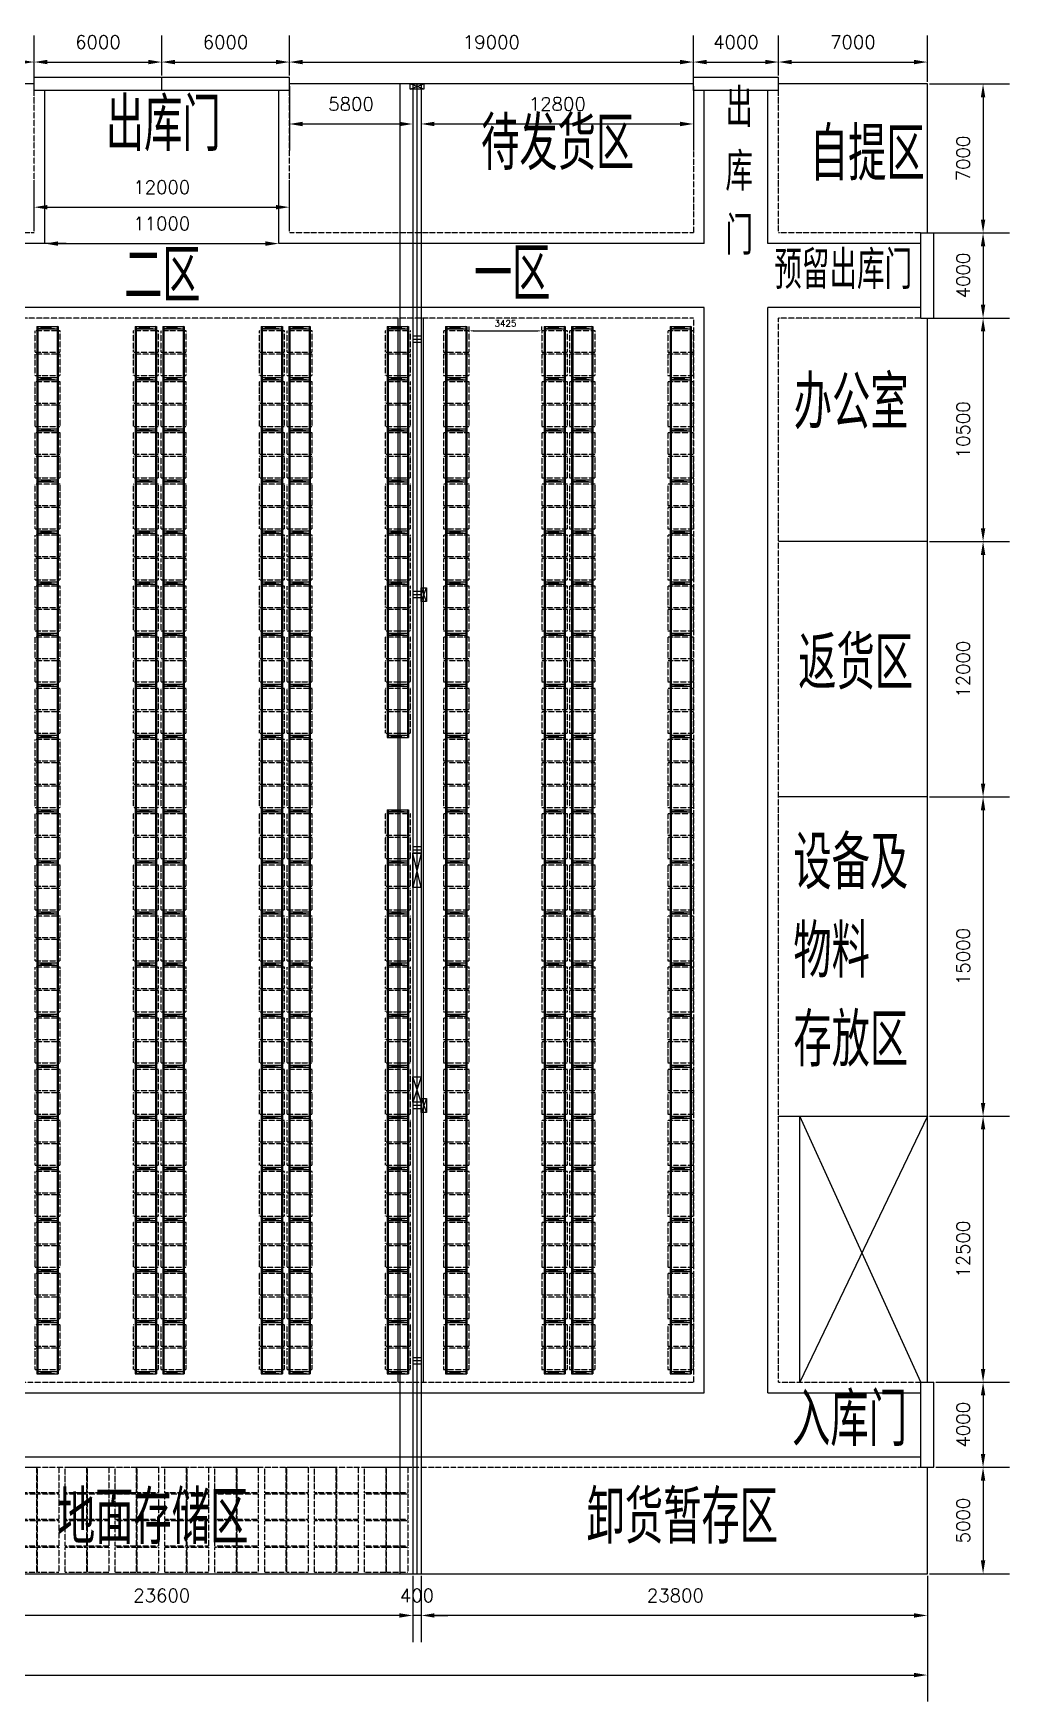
# Model space of a CAD drawing. Header units: millimetres. Extents: x 6622 to 532820, y 3370 to 359312.
# Drawn here: x 111822 to 157730, y 253030 to 331418 of the extents above; entities that cross this region are included whole.
import ezdxf

# ---------------------------------------------------------------- set-up
doc = ezdxf.new("R2010")
doc.units = ezdxf.units.MM
doc.linetypes.add('ACAD_ISO03W100', pattern=[30, 12, -18])
doc.styles.get("Standard").update_dxf_attribs({"font": 'txt', "bigfont": 'gbcbig.shx'})
doc.dimstyles.new('ISO-25', dxfattribs={"dimtxt": 625, "dimasz": 625, "dimexe": 1250, "dimexo": 100, "dimgap": 625, "dimtad": 1, "dimtxsty": 'Standard', "dimcen": 2.5, "dimadec": 0, "dimazin": 0, "dimtfac": 1, "dimtmove": 0, "dimatfit": 3, "dimfxl": 1, "dimarcsym": 0})
doc.dimstyles.new('副本 ISO-25', dxfattribs={"dimtxt": 300, "dimasz": 200, "dimexe": 200, "dimexo": 25, "dimgap": 200, "dimtad": 1, "dimtxsty": 'Standard', "dimcen": 2.5, "dimadec": 0, "dimazin": 0, "dimtfac": 1, "dimtmove": 0, "dimatfit": 3, "dimfxl": 1, "dimarcsym": 0})

# ---------------------------------------------------------------- blocks, each defined once
blk = doc.blocks.new('*D208')
at = {"color": 0, "lineweight": -2, "transparency": 16777216}
for p, q in [((112360, 321640), (112360, 322790)), ((123360, 321640), (123360, 322790)), ((112985, 321540), (122735, 321540))]:
    blk.add_line(p, q, dxfattribs=at)
at = {"color": 0, "transparency": 16777216}
for points in [[(112985, 321644), (112985, 321436), (112360, 321540)], [(122735, 321644), (122735, 321436), (123360, 321540)]]:
    blk.add_solid(points, dxfattribs=at)
at = {"layer": 'Defpoints', "color": 0, "transparency": 16777216}
for p in [(112360, 321540), (123360, 321540), (123360, 321540)]:
    blk.add_point(p, dxfattribs=at)
at = {"color": 0, "transparency": 16777216, "insert": (117860, 322478), "char_height": 625, "attachment_point": 5}
blk.add_mtext('11000', dxfattribs=at)
blk = doc.blocks.new('*D209')
at = {"color": 0, "lineweight": -2, "transparency": 16777216}
for p, q in [((111860, 322140), (111860, 324500)), ((123860, 322140), (123860, 324500)), ((112485, 323250), (123235, 323250))]:
    blk.add_line(p, q, dxfattribs=at)
at = {"color": 0, "transparency": 16777216}
for points in [[(112485, 323354), (112485, 323146), (111860, 323250)], [(123235, 323354), (123235, 323146), (123860, 323250)]]:
    blk.add_solid(points, dxfattribs=at)
at = {"layer": 'Defpoints', "color": 0, "transparency": 16777216}
for p in [(123860, 323250), (111860, 322040), (123860, 322040)]:
    blk.add_point(p, dxfattribs=at)
at = {"color": 0, "transparency": 16777216, "insert": (117860, 324188), "char_height": 625, "attachment_point": 5}
blk.add_mtext('12000', dxfattribs=at)
blk = doc.blocks.new('*D218')
at = {"color": 0, "lineweight": -2, "transparency": 16777216}
for p, q in [((106060, 329140), (106060, 331320)), ((111860, 329140), (111860, 331320)), ((106685, 330070), (111235, 330070))]:
    blk.add_line(p, q, dxfattribs=at)
at = {"color": 0, "transparency": 16777216}
for points in [[(106685, 330174), (106685, 329966), (106060, 330070)], [(111235, 330174), (111235, 329966), (111860, 330070)]]:
    blk.add_solid(points, dxfattribs=at)
at = {"layer": 'Defpoints', "color": 0, "transparency": 16777216}
for p in [(111860, 330070), (106060, 329040), (111860, 329040)]:
    blk.add_point(p, dxfattribs=at)
at = {"color": 0, "transparency": 16777216, "insert": (108960, 331008), "char_height": 625, "attachment_point": 5}
blk.add_mtext('5800', dxfattribs=at)
blk = doc.blocks.new('*D219')
at = {"color": 0, "lineweight": -2, "transparency": 16777216}
for p, q in [((111860, 329440), (111860, 331320)), ((117860, 329440), (117860, 331320)), ((112485, 330070), (117235, 330070))]:
    blk.add_line(p, q, dxfattribs=at)
at = {"color": 0, "transparency": 16777216}
for points in [[(112485, 330174), (112485, 329966), (111860, 330070)], [(117235, 330174), (117235, 329966), (117860, 330070)]]:
    blk.add_solid(points, dxfattribs=at)
at = {"layer": 'Defpoints', "color": 0, "transparency": 16777216}
for p in [(117860, 330070), (111860, 329340), (117860, 329340)]:
    blk.add_point(p, dxfattribs=at)
at = {"color": 0, "transparency": 16777216, "insert": (114860, 331008), "char_height": 625, "attachment_point": 5}
blk.add_mtext('6000', dxfattribs=at)
blk = doc.blocks.new('*D220')
at = {"color": 0, "lineweight": -2, "transparency": 16777216}
for p, q in [((117860, 329440), (117860, 331320)), ((123860, 329440), (123860, 331320)), ((118485, 330070), (123235, 330070))]:
    blk.add_line(p, q, dxfattribs=at)
at = {"color": 0, "transparency": 16777216}
for points in [[(118485, 330174), (118485, 329966), (117860, 330070)], [(123235, 330174), (123235, 329966), (123860, 330070)]]:
    blk.add_solid(points, dxfattribs=at)
at = {"layer": 'Defpoints', "color": 0, "transparency": 16777216}
for p in [(123860, 330070), (117860, 329340), (123860, 329340)]:
    blk.add_point(p, dxfattribs=at)
at = {"color": 0, "transparency": 16777216, "insert": (120860, 331008), "char_height": 625, "attachment_point": 5}
blk.add_mtext('6000', dxfattribs=at)
blk = doc.blocks.new('*D221')
at = {"color": 0, "lineweight": -2, "transparency": 16777216}
for p, q in [((123860, 329440), (123860, 331320)), ((142860, 329140), (142860, 331320)), ((124485, 330070), (142235, 330070))]:
    blk.add_line(p, q, dxfattribs=at)
at = {"color": 0, "transparency": 16777216}
for points in [[(124485, 330174), (124485, 329966), (123860, 330070)], [(142235, 330174), (142235, 329966), (142860, 330070)]]:
    blk.add_solid(points, dxfattribs=at)
at = {"layer": 'Defpoints', "color": 0, "transparency": 16777216}
for p in [(142860, 330070), (123860, 329340), (142860, 329040)]:
    blk.add_point(p, dxfattribs=at)
at = {"color": 0, "transparency": 16777216, "insert": (133360, 331008), "char_height": 625, "attachment_point": 5}
blk.add_mtext('19000', dxfattribs=at)
blk = doc.blocks.new('*D222')
at = {"color": 0, "lineweight": -2, "transparency": 16777216}
for p, q in [((123860, 328940), (123860, 325910)), ((129660, 328940), (129660, 325910)), ((124485, 327160), (129035, 327160))]:
    blk.add_line(p, q, dxfattribs=at)
at = {"color": 0, "transparency": 16777216}
for points in [[(124485, 327264), (124485, 327056), (123860, 327160)], [(129035, 327264), (129035, 327056), (129660, 327160)]]:
    blk.add_solid(points, dxfattribs=at)
at = {"layer": 'Defpoints', "color": 0, "transparency": 16777216}
for p in [(123860, 329040), (129660, 329040), (129660, 327160)]:
    blk.add_point(p, dxfattribs=at)
at = {"color": 0, "transparency": 16777216, "insert": (126760, 328098), "char_height": 625, "attachment_point": 5}
blk.add_mtext('5800', dxfattribs=at)
blk = doc.blocks.new('*D223')
at = {"color": 0, "lineweight": -2, "transparency": 16777216}
for p, q in [((130060, 328940), (130060, 325910)), ((142860, 328940), (142860, 325910)), ((130685, 327160), (142235, 327160))]:
    blk.add_line(p, q, dxfattribs=at)
at = {"color": 0, "transparency": 16777216}
for points in [[(130685, 327264), (130685, 327056), (130060, 327160)], [(142235, 327264), (142235, 327056), (142860, 327160)]]:
    blk.add_solid(points, dxfattribs=at)
at = {"layer": 'Defpoints', "color": 0, "transparency": 16777216}
for p in [(130060, 329040), (142860, 329040), (142860, 327160)]:
    blk.add_point(p, dxfattribs=at)
at = {"color": 0, "transparency": 16777216, "insert": (136460, 328098), "char_height": 625, "attachment_point": 5}
blk.add_mtext('12800', dxfattribs=at)
blk = doc.blocks.new('*D224')
at = {"color": 0, "lineweight": -2, "transparency": 16777216}
for p, q in [((142860, 329440), (142860, 331320)), ((146860, 329440), (146860, 331320)), ((143485, 330070), (146235, 330070))]:
    blk.add_line(p, q, dxfattribs=at)
at = {"color": 0, "transparency": 16777216}
for points in [[(143485, 330174), (143485, 329966), (142860, 330070)], [(146235, 330174), (146235, 329966), (146860, 330070)]]:
    blk.add_solid(points, dxfattribs=at)
at = {"layer": 'Defpoints', "color": 0, "transparency": 16777216}
for p in [(146860, 330070), (142860, 329340), (146860, 329340)]:
    blk.add_point(p, dxfattribs=at)
at = {"color": 0, "transparency": 16777216, "insert": (144860, 331008), "char_height": 625, "attachment_point": 5}
blk.add_mtext('4000', dxfattribs=at)
blk = doc.blocks.new('*D225')
at = {"color": 0, "lineweight": -2, "transparency": 16777216}
for p, q in [((146860, 329440), (146860, 331320)), ((153860, 329140), (153860, 331320)), ((147485, 330070), (153235, 330070))]:
    blk.add_line(p, q, dxfattribs=at)
at = {"color": 0, "transparency": 16777216}
for points in [[(147485, 330174), (147485, 329966), (146860, 330070)], [(153235, 330174), (153235, 329966), (153860, 330070)]]:
    blk.add_solid(points, dxfattribs=at)
at = {"layer": 'Defpoints', "color": 0, "transparency": 16777216}
for p in [(153860, 330070), (146860, 329340), (153860, 329040)]:
    blk.add_point(p, dxfattribs=at)
at = {"color": 0, "transparency": 16777216, "insert": (150360, 331008), "char_height": 625, "attachment_point": 5}
blk.add_mtext('7000', dxfattribs=at)
blk = doc.blocks.new('*D226')
at = {"color": 0, "lineweight": -2, "transparency": 16777216}
for p, q in [((153960, 329040), (157730, 329040)), ((156480, 328415), (156480, 322665)), ((153960, 322040), (157730, 322040))]:
    blk.add_line(p, q, dxfattribs=at)
at = {"color": 0, "transparency": 16777216}
for points in [[(156376, 328415), (156584, 328415), (156480, 329040)], [(156376, 322665), (156584, 322665), (156480, 322040)]]:
    blk.add_solid(points, dxfattribs=at)
at = {"layer": 'Defpoints', "color": 0, "transparency": 16777216}
for p in [(153860, 329040), (153860, 322040), (156480, 322040)]:
    blk.add_point(p, dxfattribs=at)
at = {"color": 0, "transparency": 16777216, "insert": (155542, 325540), "char_height": 625, "attachment_point": 5, "rotation": 90}
blk.add_mtext('7000', dxfattribs=at)
blk = doc.blocks.new('*D227')
at = {"color": 0, "lineweight": -2, "transparency": 16777216}
for p, q in [((154260, 322040), (157730, 322040)), ((156480, 321415), (156480, 318665)), ((154260, 318040), (157730, 318040))]:
    blk.add_line(p, q, dxfattribs=at)
at = {"color": 0, "transparency": 16777216}
for points in [[(156376, 321415), (156584, 321415), (156480, 322040)], [(156376, 318665), (156584, 318665), (156480, 318040)]]:
    blk.add_solid(points, dxfattribs=at)
at = {"layer": 'Defpoints', "color": 0, "transparency": 16777216}
for p in [(154160, 322040), (154160, 318040), (156480, 318040)]:
    blk.add_point(p, dxfattribs=at)
at = {"color": 0, "transparency": 16777216, "insert": (155542, 320040), "char_height": 625, "attachment_point": 5, "rotation": 90}
blk.add_mtext('4000', dxfattribs=at)
blk = doc.blocks.new('*D228')
at = {"color": 0, "lineweight": -2, "transparency": 16777216}
for p, q in [((153960, 318040), (157730, 318040)), ((156480, 317415), (156480, 308165)), ((153960, 307540), (157730, 307540))]:
    blk.add_line(p, q, dxfattribs=at)
at = {"color": 0, "transparency": 16777216}
for points in [[(156376, 317415), (156584, 317415), (156480, 318040)], [(156376, 308165), (156584, 308165), (156480, 307540)]]:
    blk.add_solid(points, dxfattribs=at)
at = {"layer": 'Defpoints', "color": 0, "transparency": 16777216}
for p in [(153860, 318040), (153860, 307540), (156480, 307540)]:
    blk.add_point(p, dxfattribs=at)
at = {"color": 0, "transparency": 16777216, "insert": (155542, 312790), "char_height": 625, "attachment_point": 5, "rotation": 90}
blk.add_mtext('10500', dxfattribs=at)
blk = doc.blocks.new('*D229')
at = {"color": 0, "lineweight": -2, "transparency": 16777216}
for p, q in [((153960, 307540), (157730, 307540)), ((156480, 306915), (156480, 296165)), ((153960, 295540), (157730, 295540))]:
    blk.add_line(p, q, dxfattribs=at)
at = {"color": 0, "transparency": 16777216}
for points in [[(156376, 306915), (156584, 306915), (156480, 307540)], [(156376, 296165), (156584, 296165), (156480, 295540)]]:
    blk.add_solid(points, dxfattribs=at)
at = {"layer": 'Defpoints', "color": 0, "transparency": 16777216}
for p in [(153860, 307540), (153860, 295540), (156480, 295540)]:
    blk.add_point(p, dxfattribs=at)
at = {"color": 0, "transparency": 16777216, "insert": (155542, 301540), "char_height": 625, "attachment_point": 5, "rotation": 90}
blk.add_mtext('12000', dxfattribs=at)
blk = doc.blocks.new('*D230')
at = {"color": 0, "lineweight": -2, "transparency": 16777216}
for p, q in [((153960, 295540), (157730, 295540)), ((156480, 294915), (156480, 281165)), ((153960, 280540), (157730, 280540))]:
    blk.add_line(p, q, dxfattribs=at)
at = {"color": 0, "transparency": 16777216}
for points in [[(156376, 294915), (156584, 294915), (156480, 295540)], [(156376, 281165), (156584, 281165), (156480, 280540)]]:
    blk.add_solid(points, dxfattribs=at)
at = {"layer": 'Defpoints', "color": 0, "transparency": 16777216}
for p in [(153860, 295540), (153860, 280540), (156480, 280540)]:
    blk.add_point(p, dxfattribs=at)
at = {"color": 0, "transparency": 16777216, "insert": (155542, 288040), "char_height": 625, "attachment_point": 5, "rotation": 90}
blk.add_mtext('15000', dxfattribs=at)
blk = doc.blocks.new('*D231')
at = {"color": 0, "lineweight": -2, "transparency": 16777216}
for p, q in [((153960, 280540), (157730, 280540)), ((156480, 279915), (156480, 268665)), ((154260, 268040), (157730, 268040))]:
    blk.add_line(p, q, dxfattribs=at)
at = {"color": 0, "transparency": 16777216}
for points in [[(156376, 279915), (156584, 279915), (156480, 280540)], [(156376, 268665), (156584, 268665), (156480, 268040)]]:
    blk.add_solid(points, dxfattribs=at)
at = {"layer": 'Defpoints', "color": 0, "transparency": 16777216}
for p in [(153860, 280540), (154160, 268040), (156480, 268040)]:
    blk.add_point(p, dxfattribs=at)
at = {"color": 0, "transparency": 16777216, "insert": (155542, 274290), "char_height": 625, "attachment_point": 5, "rotation": 90}
blk.add_mtext('12500', dxfattribs=at)
blk = doc.blocks.new('*D232')
at = {"color": 0, "lineweight": -2, "transparency": 16777216}
for p, q in [((154260, 268040), (157730, 268040)), ((156480, 267415), (156480, 264665)), ((154260, 264040), (157730, 264040))]:
    blk.add_line(p, q, dxfattribs=at)
at = {"color": 0, "transparency": 16777216}
for points in [[(156376, 267415), (156584, 267415), (156480, 268040)], [(156376, 264665), (156584, 264665), (156480, 264040)]]:
    blk.add_solid(points, dxfattribs=at)
at = {"layer": 'Defpoints', "color": 0, "transparency": 16777216}
for p in [(154160, 268040), (154160, 264040), (156480, 264040)]:
    blk.add_point(p, dxfattribs=at)
at = {"color": 0, "transparency": 16777216, "insert": (155542, 266040), "char_height": 625, "attachment_point": 5, "rotation": 90}
blk.add_mtext('4000', dxfattribs=at)
blk = doc.blocks.new('*D233')
at = {"color": 0, "lineweight": -2, "transparency": 16777216}
for p, q in [((154260, 264040), (157730, 264040)), ((156480, 263415), (156480, 259665)), ((153960, 259040), (157730, 259040))]:
    blk.add_line(p, q, dxfattribs=at)
at = {"color": 0, "transparency": 16777216}
for points in [[(156376, 263415), (156584, 263415), (156480, 264040)], [(156376, 259665), (156584, 259665), (156480, 259040)]]:
    blk.add_solid(points, dxfattribs=at)
at = {"layer": 'Defpoints', "color": 0, "transparency": 16777216}
for p in [(154160, 264040), (153860, 259040), (156480, 259040)]:
    blk.add_point(p, dxfattribs=at)
at = {"color": 0, "transparency": 16777216, "insert": (155542, 261540), "char_height": 625, "attachment_point": 5, "rotation": 90}
blk.add_mtext('5000', dxfattribs=at)
blk = doc.blocks.new('*D234')
at = {"color": 0, "lineweight": -2, "transparency": 16777216}
for p, q in [((130060, 258940), (130060, 255830)), ((153860, 258940), (153860, 255830)), ((153235, 257080), (130685, 257080))]:
    blk.add_line(p, q, dxfattribs=at)
at = {"color": 0, "transparency": 16777216}
for points in [[(130685, 257184), (130685, 256976), (130060, 257080)], [(153235, 257184), (153235, 256976), (153860, 257080)]]:
    blk.add_solid(points, dxfattribs=at)
at = {"layer": 'Defpoints', "color": 0, "transparency": 16777216}
for p in [(130060, 259040), (153860, 259040), (130060, 257080)]:
    blk.add_point(p, dxfattribs=at)
at = {"color": 0, "transparency": 16777216, "insert": (142010, 258018), "char_height": 625, "attachment_point": 5}
blk.add_mtext('23800', dxfattribs=at)
blk = doc.blocks.new('*D200')
at = {"color": 0, "lineweight": -2, "transparency": 16777216}
for p, q in [((129660, 258940), (129660, 255830)), ((130060, 258940), (130060, 255830)), ((129035, 257080), (128410, 257080)), ((130060, 257080), (129660, 257080)), ((130685, 257080), (131310, 257080))]:
    blk.add_line(p, q, dxfattribs=at)
at = {"color": 0, "transparency": 16777216}
for points in [[(129035, 257184), (129035, 256976), (129660, 257080)], [(130685, 257184), (130685, 256976), (130060, 257080)]]:
    blk.add_solid(points, dxfattribs=at)
at = {"layer": 'Defpoints', "color": 0, "transparency": 16777216}
for p in [(129660, 259040), (130060, 259040), (129660, 257080)]:
    blk.add_point(p, dxfattribs=at)
at = {"color": 0, "transparency": 16777216, "insert": (129860, 258018), "char_height": 625, "attachment_point": 5}
blk.add_mtext('400', dxfattribs=at)
blk = doc.blocks.new('*D201')
at = {"color": 0, "lineweight": -2, "transparency": 16777216}
for p, q in [((106060, 258940), (106060, 255830)), ((129660, 258940), (129660, 255830)), ((129035, 257080), (106685, 257080))]:
    blk.add_line(p, q, dxfattribs=at)
at = {"color": 0, "transparency": 16777216}
for points in [[(106685, 257184), (106685, 256976), (106060, 257080)], [(129035, 257184), (129035, 256976), (129660, 257080)]]:
    blk.add_solid(points, dxfattribs=at)
at = {"layer": 'Defpoints', "color": 0, "transparency": 16777216}
for p in [(106060, 259040), (129660, 259040), (106060, 257080)]:
    blk.add_point(p, dxfattribs=at)
at = {"color": 0, "transparency": 16777216, "insert": (117860, 258018), "char_height": 625, "attachment_point": 5}
blk.add_mtext('23600', dxfattribs=at)
blk = doc.blocks.new('*D239')
at = {"color": 0, "lineweight": -2, "transparency": 16777216}
for p, q in [((9860, 258940), (9860, 253030)), ((153860, 258940), (153860, 253030)), ((10485, 254280), (153235, 254280))]:
    blk.add_line(p, q, dxfattribs=at)
at = {"color": 0, "transparency": 16777216}
for points in [[(10485, 254384), (10485, 254176), (9860, 254280)], [(153235, 254384), (153235, 254176), (153860, 254280)]]:
    blk.add_solid(points, dxfattribs=at)
at = {"layer": 'Defpoints', "color": 0, "transparency": 16777216}
for p in [(9860, 259040), (153860, 259040), (153860, 254280)]:
    blk.add_point(p, dxfattribs=at)
at = {"color": 0, "transparency": 16777216, "insert": (81860, 255218), "char_height": 625, "attachment_point": 5}
blk.add_mtext('144000', dxfattribs=at)
blk = doc.blocks.new('地面托盘')
at = {"color": 3, "linetype": 'ACAD_ISO03W100'}
for points in [[(62730, -1440), (62730, -240), (63730, -240), (63730, -1440)], [(63775, -1440), (63775, -240), (64775, -240), (64775, -1440)], [(65075, -1440), (65075, -240), (66075, -240), (66075, -1440)], [(66120, -1440), (66120, -240), (67120, -240), (67120, -1440)], [(67420, -1440), (67420, -240), (68420, -240), (68420, -1440)], [(68465, -1440), (68465, -240), (69465, -240), (69465, -1440)], [(69765, -1440), (69765, -240), (70765, -240), (70765, -1440)], [(70810, -1440), (70810, -240), (71810, -240), (71810, -1440)], [(72110, -1440), (72110, -240), (73110, -240), (73110, -1440)], [(73155, -1440), (73155, -240), (74155, -240), (74155, -1440)], [(74455, -1440), (74455, -240), (75455, -240), (75455, -1440)], [(75500, -1440), (75500, -240), (76500, -240), (76500, -1440)], [(76800, -1440), (76800, -240), (77800, -240), (77800, -1440)], [(77845, -1440), (77845, -240), (78845, -240), (78845, -1440)], [(79145, -1440), (79145, -240), (80145, -240), (80145, -1440)], [(80190, -1440), (80190, -240), (81190, -240), (81190, -1440)], [(81490, -1440), (81490, -240), (82490, -240), (82490, -1440)], [(82535, -1440), (82535, -240), (83535, -240), (83535, -1440)], [(83835, -1440), (83835, -240), (84835, -240), (84835, -1440)], [(84880, -1440), (84880, -240), (85880, -240), (85880, -1440)], [(62730, -2690), (62730, -1490), (63730, -1490), (63730, -2690)], [(63775, -2690), (63775, -1490), (64775, -1490), (64775, -2690)], [(65075, -2690), (65075, -1490), (66075, -1490), (66075, -2690)], [(66120, -2690), (66120, -1490), (67120, -1490), (67120, -2690)], [(67420, -2690), (67420, -1490), (68420, -1490), (68420, -2690)], [(68465, -2690), (68465, -1490), (69465, -1490), (69465, -2690)], [(69765, -2690), (69765, -1490), (70765, -1490), (70765, -2690)], [(70810, -2690), (70810, -1490), (71810, -1490), (71810, -2690)], [(72110, -2690), (72110, -1490), (73110, -1490), (73110, -2690)], [(73155, -2690), (73155, -1490), (74155, -1490), (74155, -2690)], [(74455, -2690), (74455, -1490), (75455, -1490), (75455, -2690)], [(75500, -2690), (75500, -1490), (76500, -1490), (76500, -2690)], [(76800, -2690), (76800, -1490), (77800, -1490), (77800, -2690)], [(77845, -2690), (77845, -1490), (78845, -1490), (78845, -2690)], [(79145, -2690), (79145, -1490), (80145, -1490), (80145, -2690)], [(80190, -2690), (80190, -1490), (81190, -1490), (81190, -2690)], [(81490, -2690), (81490, -1490), (82490, -1490), (82490, -2690)], [(82535, -2690), (82535, -1490), (83535, -1490), (83535, -2690)], [(83835, -2690), (83835, -1490), (84835, -1490), (84835, -2690)], [(84880, -2690), (84880, -1490), (85880, -1490), (85880, -2690)], [(62730, -3940), (62730, -2740), (63730, -2740), (63730, -3940)], [(63775, -3940), (63775, -2740), (64775, -2740), (64775, -3940)], [(65075, -3940), (65075, -2740), (66075, -2740), (66075, -3940)], [(66120, -3940), (66120, -2740), (67120, -2740), (67120, -3940)], [(67420, -3940), (67420, -2740), (68420, -2740), (68420, -3940)], [(68465, -3940), (68465, -2740), (69465, -2740), (69465, -3940)], [(69765, -3940), (69765, -2740), (70765, -2740), (70765, -3940)], [(70810, -3940), (70810, -2740), (71810, -2740), (71810, -3940)], [(72110, -3940), (72110, -2740), (73110, -2740), (73110, -3940)], [(73155, -3940), (73155, -2740), (74155, -2740), (74155, -3940)], [(74455, -3940), (74455, -2740), (75455, -2740), (75455, -3940)], [(75500, -3940), (75500, -2740), (76500, -2740), (76500, -3940)], [(76800, -3940), (76800, -2740), (77800, -2740), (77800, -3940)], [(77845, -3940), (77845, -2740), (78845, -2740), (78845, -3940)], [(79145, -3940), (79145, -2740), (80145, -2740), (80145, -3940)], [(80190, -3940), (80190, -2740), (81190, -2740), (81190, -3940)], [(81490, -3940), (81490, -2740), (82490, -2740), (82490, -3940)], [(82535, -3940), (82535, -2740), (83535, -2740), (83535, -3940)], [(83835, -3940), (83835, -2740), (84835, -2740), (84835, -3940)], [(84880, -3940), (84880, -2740), (85880, -2740), (85880, -3940)], [(62730, -5190), (62730, -3990), (63730, -3990), (63730, -5190)], [(63775, -5190), (63775, -3990), (64775, -3990), (64775, -5190)], [(65075, -5190), (65075, -3990), (66075, -3990), (66075, -5190)], [(66120, -5190), (66120, -3990), (67120, -3990), (67120, -5190)], [(67420, -5190), (67420, -3990), (68420, -3990), (68420, -5190)], [(68465, -5190), (68465, -3990), (69465, -3990), (69465, -5190)], [(69765, -5190), (69765, -3990), (70765, -3990), (70765, -5190)], [(70810, -5190), (70810, -3990), (71810, -3990), (71810, -5190)], [(72110, -5190), (72110, -3990), (73110, -3990), (73110, -5190)], [(73155, -5190), (73155, -3990), (74155, -3990), (74155, -5190)], [(74455, -5190), (74455, -3990), (75455, -3990), (75455, -5190)], [(75500, -5190), (75500, -3990), (76500, -3990), (76500, -5190)], [(76800, -5190), (76800, -3990), (77800, -3990), (77800, -5190)], [(77845, -5190), (77845, -3990), (78845, -3990), (78845, -5190)], [(79145, -5190), (79145, -3990), (80145, -3990), (80145, -5190)], [(80190, -5190), (80190, -3990), (81190, -3990), (81190, -5190)], [(81490, -5190), (81490, -3990), (82490, -3990), (82490, -5190)], [(82535, -5190), (82535, -3990), (83535, -3990), (83535, -5190)], [(83835, -5190), (83835, -3990), (84835, -3990), (84835, -5190)], [(84880, -5190), (84880, -3990), (85880, -3990), (85880, -5190)]]:
    blk.add_lwpolyline(points, close=True, dxfattribs=at)
blk = doc.blocks.new('货架')
at = {"color": 6}
for p, q in [((213640, 135175), (214640, 135175)), ((213640, 135175), (213640, 115875)), ((213640, 135075), (214640, 135075)), ((213690, 135175), (213690, 115875)), ((213690, 135175), (214590, 135075)), ((214590, 135175), (213690, 135075)), ((214590, 135175), (214590, 115875)), ((214640, 135175), (214640, 115875)), ((213640, 132775), (214640, 132775)), ((213640, 132675), (214640, 132675)), ((213690, 132775), (214590, 132675)), ((214590, 132775), (213690, 132675)), ((213640, 130375), (214640, 130375)), ((213640, 130275), (214640, 130275)), ((213690, 130375), (214590, 130275)), ((214590, 130375), (213690, 130275)), ((213640, 127975), (214640, 127975)), ((213640, 127875), (214640, 127875)), ((213690, 127975), (214590, 127875)), ((214590, 127975), (213690, 127875)), ((213640, 125575), (214640, 125575)), ((213640, 125475), (214640, 125475)), ((213690, 125575), (214590, 125475)), ((214590, 125575), (213690, 125475)), ((213640, 123175), (214640, 123175)), ((213640, 123075), (214640, 123075)), ((213690, 123175), (214590, 123075)), ((214590, 123175), (213690, 123075)), ((213640, 120775), (214640, 120775)), ((213690, 120775), (214590, 120675)), ((214590, 120775), (213690, 120675)), ((213640, 120675), (214640, 120675)), ((213640, 118375), (214640, 118375)), ((213690, 118375), (214590, 118275)), ((214590, 118375), (213690, 118275)), ((213640, 118275), (214640, 118275)), ((213640, 112475), (213640, 85975)), ((213690, 112475), (213690, 85975)), ((214590, 112475), (214590, 85975)), ((214640, 112475), (214640, 85975)), ((213640, 110075), (214640, 110075)), ((213640, 109975), (214640, 109975)), ((213690, 110075), (214590, 109975)), ((214590, 110075), (213690, 109975)), ((213640, 107675), (214640, 107675)), ((213640, 107575), (214640, 107575)), ((213690, 107675), (214590, 107575)), ((214590, 107675), (213690, 107575)), ((213640, 105275), (214640, 105275)), ((213640, 105175), (214640, 105175)), ((213690, 105275), (214590, 105175)), ((214590, 105275), (213690, 105175)), ((213640, 102875), (214640, 102875)), ((213640, 102775), (214640, 102775)), ((213690, 102875), (214590, 102775)), ((214590, 102875), (213690, 102775)), ((213640, 100475), (214640, 100475)), ((213640, 100375), (214640, 100375)), ((213690, 100475), (214590, 100375)), ((214590, 100475), (213690, 100375)), ((213640, 98075), (214640, 98075)), ((213690, 98075), (214590, 97975)), ((214590, 98075), (213690, 97975)), ((213640, 97975), (214640, 97975)), ((213640, 95675), (214640, 95675)), ((213690, 95675), (214590, 95575)), ((214590, 95675), (213690, 95575)), ((213640, 95575), (214640, 95575)), ((213640, 93275), (214640, 93275)), ((213640, 93175), (214640, 93175)), ((213690, 93275), (214590, 93175)), ((214590, 93275), (213690, 93175)), ((213640, 90875), (214640, 90875)), ((213640, 90775), (214640, 90775)), ((213690, 90875), (214590, 90775)), ((214590, 90875), (213690, 90775)), ((213640, 88475), (214640, 88475)), ((213640, 88375), (214640, 88375)), ((213690, 88475), (214590, 88375)), ((214590, 88475), (213690, 88375)), ((213640, 86075), (214640, 86075)), ((213640, 85975), (214640, 85975)), ((213690, 86075), (214590, 85975)), ((214590, 86075), (213690, 85975))]:
    blk.add_line(p, q, dxfattribs=at)
at = {"color": 5}
for p, q in [((213640, 115975), (214640, 115975)), ((213640, 115875), (214640, 115875)), ((213640, 115875), (213640, 112475)), ((213690, 115975), (214590, 115875)), ((214590, 115975), (213690, 115875)), ((213690, 115875), (213690, 112475)), ((214590, 115875), (214590, 112475)), ((214640, 115875), (214640, 112475)), ((213640, 112475), (214640, 112475)), ((213640, 112375), (214640, 112375)), ((213690, 112475), (214590, 112375)), ((214590, 112475), (213690, 112375))]:
    blk.add_line(p, q, dxfattribs=at)
at = {"color": 3, "linetype": 'ACAD_ISO03W100'}
for points in [[(213540, 134975), (213540, 133975), (214740, 133975), (214740, 134975)], [(213540, 133875), (213540, 132875), (214740, 132875), (214740, 133875)], [(213540, 132575), (213540, 131575), (214740, 131575), (214740, 132575)], [(213540, 131475), (213540, 130475), (214740, 130475), (214740, 131475)], [(213540, 130175), (213540, 129175), (214740, 129175), (214740, 130175)], [(213540, 129075), (213540, 128075), (214740, 128075), (214740, 129075)], [(213540, 127775), (213540, 126775), (214740, 126775), (214740, 127775)], [(213540, 126675), (213540, 125675), (214740, 125675), (214740, 126675)], [(213540, 125375), (213540, 124375), (214740, 124375), (214740, 125375)], [(213540, 124275), (213540, 123275), (214740, 123275), (214740, 124275)], [(213540, 122975), (213540, 121975), (214740, 121975), (214740, 122975)], [(213540, 121875), (213540, 120875), (214740, 120875), (214740, 121875)], [(213540, 120575), (213540, 119575), (214740, 119575), (214740, 120575)], [(213540, 119475), (213540, 118475), (214740, 118475), (214740, 119475)], [(213540, 118175), (213540, 117175), (214740, 117175), (214740, 118175)], [(213540, 117075), (213540, 116075), (214740, 116075), (214740, 117075)], [(213540, 115775), (213540, 114775), (214740, 114775), (214740, 115775)], [(213540, 114675), (213540, 113675), (214740, 113675), (214740, 114675)], [(213540, 113575), (213540, 112575), (214740, 112575), (214740, 113575)], [(213540, 112275), (213540, 111275), (214740, 111275), (214740, 112275)], [(213540, 111175), (213540, 110175), (214740, 110175), (214740, 111175)], [(213540, 109875), (213540, 108875), (214740, 108875), (214740, 109875)], [(213540, 108775), (213540, 107775), (214740, 107775), (214740, 108775)], [(213540, 107475), (213540, 106475), (214740, 106475), (214740, 107475)], [(213540, 106375), (213540, 105375), (214740, 105375), (214740, 106375)], [(213540, 105075), (213540, 104075), (214740, 104075), (214740, 105075)], [(213540, 103975), (213540, 102975), (214740, 102975), (214740, 103975)], [(213540, 102675), (213540, 101675), (214740, 101675), (214740, 102675)], [(213540, 101575), (213540, 100575), (214740, 100575), (214740, 101575)], [(213540, 100275), (213540, 99275), (214740, 99275), (214740, 100275)], [(213540, 99175), (213540, 98175), (214740, 98175), (214740, 99175)], [(213540, 97875), (213540, 96875), (214740, 96875), (214740, 97875)], [(213540, 96775), (213540, 95775), (214740, 95775), (214740, 96775)], [(213540, 95475), (213540, 94475), (214740, 94475), (214740, 95475)], [(213540, 94375), (213540, 93375), (214740, 93375), (214740, 94375)], [(213540, 93075), (213540, 92075), (214740, 92075), (214740, 93075)], [(213540, 91975), (213540, 90975), (214740, 90975), (214740, 91975)], [(213540, 90675), (213540, 89675), (214740, 89675), (214740, 90675)], [(213540, 89575), (213540, 88575), (214740, 88575), (214740, 89575)], [(213540, 88275), (213540, 87275), (214740, 87275), (214740, 88275)], [(213540, 87175), (213540, 86175), (214740, 86175), (214740, 87175)]]:
    blk.add_lwpolyline(points, close=True, dxfattribs=at)
blk = doc.blocks.new('*D242')
at = {"color": 0, "lineweight": -2, "transparency": 16777216}
for p, q in [((132310, 317465), (132310, 317640)), ((135735, 317465), (135735, 317640)), ((132510, 317440), (135535, 317440))]:
    blk.add_line(p, q, dxfattribs=at)
at = {"color": 0, "transparency": 16777216}
for points in [[(132510, 317473), (132510, 317407), (132310, 317440)], [(135535, 317473), (135535, 317407), (135735, 317440)]]:
    blk.add_solid(points, dxfattribs=at)
at = {"layer": 'Defpoints', "color": 0, "transparency": 16777216}
for p in [(132310, 317440), (135735, 317440), (135735, 317440)]:
    blk.add_point(p, dxfattribs=at)
at = {"color": 0, "transparency": 16777216, "insert": (134022, 317790), "char_height": 300, "attachment_point": 5}
blk.add_mtext('3425', dxfattribs=at)

msp = doc.modelspace()

# ---------------------------------------------------------------- linework, layer by layer
for p, q in [((111860, 328740), (111860, 329340)), ((123860, 329340), (111860, 329340)), ((117860, 328740), (117860, 329340)), ((123860, 328740), (123860, 329340)), ((142860, 328740), (142860, 329340)), ((146860, 329340), (142860, 329340)), ((146860, 328740), (146860, 329340)), ((111860, 329040), (104859.998, 329040)), ((123860, 328740), (111860, 328740)), ((112360, 321540), (112360, 328740)), ((123360, 321540), (123360, 328740)), ((142860, 329040), (123860, 329040)), ((146860, 328740), (142860, 328740)), ((143360, 321540), (143360, 328740)), ((146360, 321540), (146360, 328740)), ((153860, 329040), (146860, 329040)), ((153860, 322040), (153860, 329040)), ((113360, 321540), (104359.998, 321540)), ((143360, 321540), (123360, 321540)), ((153560, 321540), (146360, 321540)), ((153560, 322040), (154160, 322040)), ((153560, 318040), (153560, 322040)), ((154160, 318040), (154160, 322040)), ((143360, 318540), (13360, 318540)), ((143360, 267540), (143360, 318540)), ((146360, 267540), (146360, 318540)), ((153560, 318540), (146360, 318540)), ((153560, 318040), (154160, 318040)), ((153860, 268040), (153860, 318040)), ((146860, 280540), (153860, 280540)), ((153860, 280540), (147860, 268040)), ((153560, 268040), (147860, 280540)), ((13360, 267540), (143360, 267540)), ((146360, 267540), (153560, 267540)), ((153560, 268040), (154160, 268040)), ((153560, 264040), (153560, 268040)), ((154160, 264040), (154160, 268040)), ((13360, 264532.819), (153560, 264532.819)), ((153560, 264040), (154160, 264040)), ((153860, 259040), (153860, 264040)), ((9860, 259040), (153860, 259040))]:
    msp.add_line(p, q)
at = {"color": 2, "linetype": 'ACAD_ISO03W100'}
for p, q in [((111860, 322040), (111860, 328740)), ((123860, 322040), (123860, 328740)), ((142860, 328740), (142860, 322040)), ((146860, 322040), (146860, 328740)), ((111860, 322040), (104859.998, 322040)), ((142860, 322040), (123860, 322040)), ((153560, 322040), (146860, 322040)), ((142860, 318040), (13860, 318040)), ((142860, 318040), (142860, 268040)), ((153560, 318040), (146860, 318040)), ((146860, 268040), (146860, 318040)), ((13860, 268040), (142860, 268040)), ((146860, 268040), (153560, 268040)), ((13860, 264040), (153560, 264040))]:
    msp.add_line(p, q, dxfattribs=at)
at = {"color": 1}
msp.add_line((129060, 329040), (129060, 259040), dxfattribs=at)
at = {"color": 0}
for p, q in [((130185, 328790), (129535, 329040)), ((129535, 328790), (130185, 329040)), ((153860, 307540), (146860, 307540)), ((130310, 304715), (130060, 305365)), ((130060, 304715), (130310, 305365)), ((153860, 295540), (146860, 295540)), ((130060, 292890), (129660, 291290)), ((130060, 291290), (129660, 292890)), ((130060, 282390), (129660, 281190)), ((130060, 281190), (129660, 282390)), ((130060, 281365), (130310, 280715)), ((130310, 281365), (130060, 280715)), ((147860, 268040), (147860, 280540))]:
    msp.add_line(p, q, dxfattribs=at)
at = {"color": 4}
for p, q in [((129660, 329040), (129660, 259040)), ((129860, 329040), (129860, 259040)), ((130060, 329040), (130060, 259040)), ((130060, 317190), (129660, 317190)), ((130060, 317040), (129660, 317040)), ((130060, 316890), (129660, 316890)), ((130060, 305190), (129660, 305190)), ((130060, 305040), (129660, 305040)), ((130060, 304890), (129660, 304890)), ((130060, 293190), (129660, 293190)), ((130060, 293040), (129660, 293040)), ((130060, 292890), (129660, 292890)), ((130060, 281190), (129660, 281190)), ((130060, 281040), (129660, 281040)), ((130060, 280890), (129660, 280890)), ((130060, 269190), (129660, 269190)), ((130060, 269040), (129660, 269040)), ((130060, 268890), (129660, 268890))]:
    msp.add_line(p, q, dxfattribs=at)
at = {"color": 6}
for p, q in [((128460, 317640), (129460, 317640)), ((128460, 317640), (128460, 298340)), ((128460, 317540), (129460, 317540)), ((128510, 317640), (128510, 298340)), ((128510, 317640), (129410, 317540)), ((129410, 317640), (128510, 317540)), ((129410, 317640), (129410, 298340)), ((129460, 317640), (129460, 298340)), ((128460, 315240), (129460, 315240)), ((128460, 315140), (129460, 315140)), ((128510, 315240), (129410, 315140)), ((129410, 315240), (128510, 315140)), ((128460, 312840), (129460, 312840)), ((128510, 312840), (129410, 312740)), ((129410, 312840), (128510, 312740)), ((128460, 312740), (129460, 312740)), ((128460, 310440), (129460, 310440)), ((128510, 310440), (129410, 310340)), ((129410, 310440), (128510, 310340)), ((128460, 310340), (129460, 310340)), ((128460, 308040), (129460, 308040)), ((128460, 307940), (129460, 307940)), ((128510, 308040), (129410, 307940)), ((129410, 308040), (128510, 307940)), ((128460, 305640), (129460, 305640)), ((128460, 305540), (129460, 305540)), ((128510, 305640), (129410, 305540)), ((129410, 305640), (128510, 305540)), ((128460, 303240), (129460, 303240)), ((128460, 303140), (129460, 303140)), ((128510, 303240), (129410, 303140)), ((129410, 303240), (128510, 303140)), ((128460, 300840), (129460, 300840)), ((128460, 300740), (129460, 300740)), ((128510, 300840), (129410, 300740)), ((129410, 300840), (128510, 300740)), ((128460, 294940), (128460, 268440)), ((128510, 294940), (128510, 268440)), ((129410, 294940), (129410, 268440)), ((129460, 294940), (129460, 268440)), ((128460, 292540), (129460, 292540)), ((128460, 292440), (129460, 292440)), ((128510, 292540), (129410, 292440)), ((129410, 292540), (128510, 292440)), ((128460, 290140), (129460, 290140)), ((128460, 290040), (129460, 290040)), ((128510, 290140), (129410, 290040)), ((129410, 290140), (128510, 290040)), ((128460, 287740), (129460, 287740)), ((128510, 287740), (129410, 287640)), ((129410, 287740), (128510, 287640)), ((128460, 287640), (129460, 287640)), ((128460, 285340), (129460, 285340)), ((128510, 285340), (129410, 285240)), ((129410, 285340), (128510, 285240)), ((128460, 285240), (129460, 285240)), ((128460, 282940), (129460, 282940)), ((128460, 282840), (129460, 282840)), ((128510, 282940), (129410, 282840)), ((129410, 282940), (128510, 282840)), ((128460, 280540), (129460, 280540)), ((128460, 280440), (129460, 280440)), ((128510, 280540), (129410, 280440)), ((129410, 280540), (128510, 280440)), ((128460, 278140), (129460, 278140)), ((128460, 278040), (129460, 278040)), ((128510, 278140), (129410, 278040)), ((129410, 278140), (128510, 278040)), ((128460, 275740), (129460, 275740)), ((128460, 275640), (129460, 275640)), ((128510, 275740), (129410, 275640)), ((129410, 275740), (128510, 275640)), ((128460, 273340), (129460, 273340)), ((128460, 273240), (129460, 273240)), ((128510, 273340), (129410, 273240)), ((129410, 273340), (128510, 273240)), ((128460, 270940), (129460, 270940)), ((128460, 270840), (129460, 270840)), ((128510, 270940), (129410, 270840)), ((129410, 270940), (128510, 270840)), ((128460, 268540), (129460, 268540)), ((128460, 268440), (129460, 268440)), ((128510, 268540), (129410, 268440)), ((129410, 268540), (128510, 268440))]:
    msp.add_line(p, q, dxfattribs=at)
at = {"color": 2}
for p, q in [((128960, 318040), (128960, 268040)), ((130160, 318040), (130160, 268040))]:
    msp.add_line(p, q, dxfattribs=at)
at = {"color": 5}
for p, q in [((128460, 298440), (129460, 298440)), ((128460, 298340), (129460, 298340)), ((128510, 298440), (129410, 298340)), ((129410, 298440), (128510, 298340)), ((128460, 294940), (129460, 294940)), ((128460, 294840), (129460, 294840)), ((128510, 294940), (129410, 294840)), ((129410, 294940), (128510, 294840))]:
    msp.add_line(p, q, dxfattribs=at)
at = {"color": 0}
for points in [[(129535, 329040), (130185, 329040), (130185, 328790), (129535, 328790)], [(130060, 305365), (130310, 305365), (130310, 304715), (130060, 304715)], [(129660, 292890), (130060, 292890), (130060, 291290), (129660, 291290)], [(129660, 282390), (130060, 282390), (130060, 281190), (129660, 281190)], [(130060, 281365), (130310, 281365), (130310, 280715), (130060, 280715)]]:
    msp.add_lwpolyline(points, close=True, dxfattribs=at)
at = {"color": 3, "linetype": 'ACAD_ISO03W100'}
for points in [[(128360, 317440), (128360, 316440), (129560, 316440), (129560, 317440)], [(128360, 316340), (128360, 315340), (129560, 315340), (129560, 316340)], [(128360, 315040), (128360, 314040), (129560, 314040), (129560, 315040)], [(128360, 313940), (128360, 312940), (129560, 312940), (129560, 313940)], [(128360, 312640), (128360, 311640), (129560, 311640), (129560, 312640)], [(128360, 311540), (128360, 310540), (129560, 310540), (129560, 311540)], [(128360, 310240), (128360, 309240), (129560, 309240), (129560, 310240)], [(128360, 309140), (128360, 308140), (129560, 308140), (129560, 309140)], [(128360, 307840), (128360, 306840), (129560, 306840), (129560, 307840)], [(128360, 306740), (128360, 305740), (129560, 305740), (129560, 306740)], [(128360, 305440), (128360, 304440), (129560, 304440), (129560, 305440)], [(128360, 304340), (128360, 303340), (129560, 303340), (129560, 304340)], [(128360, 303040), (128360, 302040), (129560, 302040), (129560, 303040)], [(128360, 301940), (128360, 300940), (129560, 300940), (129560, 301940)], [(128360, 300640), (128360, 299640), (129560, 299640), (129560, 300640)], [(128360, 299540), (128360, 298540), (129560, 298540), (129560, 299540)], [(128360, 294740), (128360, 293740), (129560, 293740), (129560, 294740)], [(128360, 293640), (128360, 292640), (129560, 292640), (129560, 293640)], [(128360, 292340), (128360, 291340), (129560, 291340), (129560, 292340)], [(128360, 291240), (128360, 290240), (129560, 290240), (129560, 291240)], [(128360, 289940), (128360, 288940), (129560, 288940), (129560, 289940)], [(128360, 288840), (128360, 287840), (129560, 287840), (129560, 288840)], [(128360, 287540), (128360, 286540), (129560, 286540), (129560, 287540)], [(128360, 286440), (128360, 285440), (129560, 285440), (129560, 286440)], [(128360, 285140), (128360, 284140), (129560, 284140), (129560, 285140)], [(128360, 284040), (128360, 283040), (129560, 283040), (129560, 284040)], [(128360, 282740), (128360, 281740), (129560, 281740), (129560, 282740)], [(128360, 281640), (128360, 280640), (129560, 280640), (129560, 281640)], [(128360, 280340), (128360, 279340), (129560, 279340), (129560, 280340)], [(128360, 279240), (128360, 278240), (129560, 278240), (129560, 279240)], [(128360, 277940), (128360, 276940), (129560, 276940), (129560, 277940)], [(128360, 276840), (128360, 275840), (129560, 275840), (129560, 276840)], [(128360, 275540), (128360, 274540), (129560, 274540), (129560, 275540)], [(128360, 274440), (128360, 273440), (129560, 273440), (129560, 274440)], [(128360, 273140), (128360, 272140), (129560, 272140), (129560, 273140)], [(128360, 272040), (128360, 271040), (129560, 271040), (129560, 272040)], [(128360, 270740), (128360, 269740), (129560, 269740), (129560, 270740)], [(128360, 269640), (128360, 268640), (129560, 268640), (129560, 269640)]]:
    msp.add_lwpolyline(points, close=True, dxfattribs=at)

# ---------------------------------------------------------------- block references
at = {"color": 0}
for name, p in [('货架', (-101655, 182465)), ('货架', (-97030, 182465)), ('货架', (-95730, 182465)), ('货架', (-91105, 182465)), ('货架', (-89805, 182465)), ('货架', (-82430, 182465)), ('货架', (-77805, 182465)), ('货架', (-76505, 182465)), ('货架', (-71880, 182465)), ('地面托盘', (43555, 264280))]:
    msp.add_blockref(name, p, dxfattribs=at)

# ---------------------------------------------------------------- texts
at = {"color": 0, "attachment_point": 1}
for s, insert, char_height, width in [('出库门', (115230.746, 328385.184), 2500, 7700.04118), ('出\\P库\\P门', (144363.166, 328819.063), 1800, 1659.08494), ('待发货区', (132876.549, 327497.223), 2500, 7700.04118), ('自提区', (148336.088, 326996.648), 2500, 7700.04118), ('一区', (132534.968, 321362.128), 2500, 10552.2165), ('预留出库门', (146662.97, 321206.649), 1800, 7240.5432), ('二区', (116090.477, 321280.192), 2500, 4268.9301), ('办公室', (147576.871, 315326.655), 2500, 7700.04118), ('返货区', (147786.862, 303082.444), 2500, 7700.04118), ('设备及\\P物料\\P存放区', (147559.212, 293704.794), 2500, 7700.04118), ('入库门', (147499.098, 267538.618), 2500, 6217.35673), ('地面存储区', (112933.539, 262929.189), 2500, 9090.33867), ('卸货暂存区', (137838.09, 262951.517), 2500, 10570.13799)]:
    msp.add_mtext(s, dxfattribs=dict(at, insert=insert, char_height=char_height, width=width))

# ---------------------------------------------------------------- dimensions: what is measured, and where the dimension line sits
at = {"color": 0}
for base, p1, p2, dimstyle, picture, middle in [((111860, 330070), (106060, 329040), (111860, 329040), 'ISO-25', '*D218', (108960, 331007.5)), ((117860, 330070), (111860, 329340), (117860, 329340), 'ISO-25', '*D219', (114860, 331007.5)), ((123860, 330070), (117860, 329340), (123860, 329340), 'ISO-25', '*D220', (120860, 331007.5)), ((142860, 330070), (123860, 329340), (142860, 329040), 'ISO-25', '*D221', (133360, 331007.5)), ((146860, 330070), (142860, 329340), (146860, 329340), 'ISO-25', '*D224', (144860, 331007.5)), ((153860, 330070), (146860, 329340), (153860, 329040), 'ISO-25', '*D225', (150360, 331007.5)), ((129660, 327160), (123860, 329040), (129660, 329040), 'ISO-25', '*D222', (126760, 328097.5)), ((142860, 327160), (130060, 329040), (142860, 329040), 'ISO-25', '*D223', (136460, 328097.5)), ((123860, 323250), (111860, 322040), (123860, 322040), 'ISO-25', '*D209', (117860, 324187.5)), ((123360, 321540), (112360, 321540), (123360, 321540), 'ISO-25', '*D208', (117860, 322477.5)), ((135735, 317440), (132310, 317440), (135735, 317440), '副本 ISO-25', '*D242', (134022.5, 317790)), ((153860, 254280), (9860, 259040), (153860, 259040), 'ISO-25', '*D239', (81860, 255217.5))]:
    dim = msp.add_linear_dim(base=base, p1=p1, p2=p2, dimstyle=dimstyle, dxfattribs=at)
    dim.commit()
    dim.dimension.update_dxf_attribs({"geometry": picture, "text_midpoint": middle})
dim = msp.add_linear_dim(base=(156480, 322040), p1=(153860, 329040), p2=(153860, 322040), angle=90, dimstyle='ISO-25', dxfattribs=at)
dim.commit()
dim.dimension.update_dxf_attribs({"geometry": '*D226', "text_midpoint": (156480, 325540), "dimtype": 160})
for base, p1, p2, picture, middle in [((156480, 318040), (154160, 322040), (154160, 318040), '*D227', (155542.5, 320040)), ((156480, 307540), (153860, 318040), (153860, 307540), '*D228', (155542.5, 312790)), ((156480, 295540), (153860, 307540), (153860, 295540), '*D229', (155542.5, 301540)), ((156480, 280540), (153860, 295540), (153860, 280540), '*D230', (155542.5, 288040)), ((156480, 268040), (153860, 280540), (154160, 268040), '*D231', (155542.5, 274290)), ((156480, 264040), (154160, 268040), (154160, 264040), '*D232', (155542.5, 266040)), ((156480, 259040), (154160, 264040), (153860, 259040), '*D233', (155542.5, 261540))]:
    dim = msp.add_linear_dim(base=base, p1=p1, p2=p2, angle=90, dimstyle='ISO-25', dxfattribs=at)
    dim.commit()
    dim.dimension.update_dxf_attribs({"geometry": picture, "text_midpoint": middle})
for base, p1, p2, picture, middle in [((106060, 257080), (129660, 259040), (106060, 259040), '*D201', (117860, 257080)), ((129660, 257080), (130060, 259040), (129660, 259040), '*D200', (129860, 257080)), ((130060, 257080), (153860, 259040), (130060, 259040), '*D234', (142010, 257080))]:
    dim = msp.add_linear_dim(base=base, p1=p1, p2=p2, dimstyle='ISO-25', dxfattribs=at)
    dim.commit()
    dim.dimension.update_dxf_attribs({"geometry": picture, "text_midpoint": middle, "dimtype": 160})

doc.saveas('drawing.dxf')
